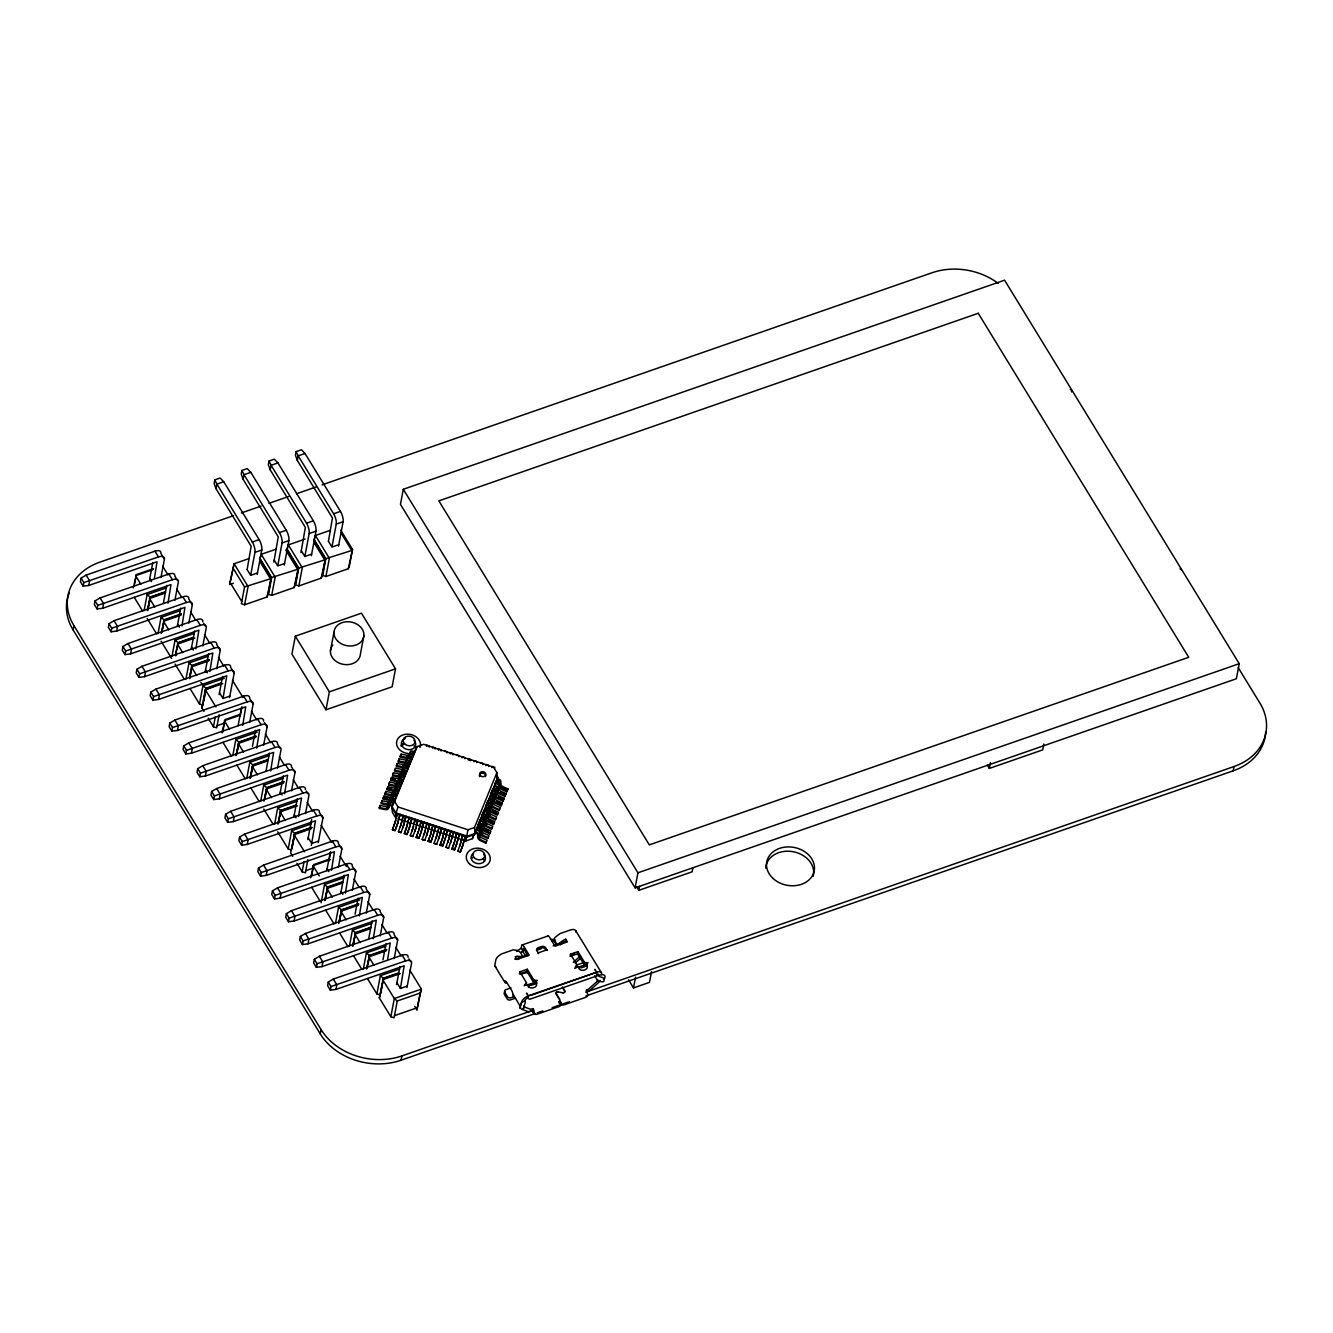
<?xml version="1.0" encoding="UTF-8"?>
<svg xmlns="http://www.w3.org/2000/svg" width="1333" height="1333" viewBox="0 0 1333 1333"><rect width="100%" height="100%" fill="white"/><g stroke="black" fill="none" stroke-linecap="round" stroke-linejoin="round"><path stroke-width="1.5" d="M397.617 823.811L395.085 830.659L392.469 829.809L394.735 823.277M395.085 830.659L397.167 824.66M398.417 831.742L401.033 832.592L398.417 831.742L400.317 826.26M409.248 827.993L406.965 834.525L404.366 833.675L406.348 827.943M406.965 834.525L409.064 828.543M410.297 835.608L412.913 836.474L410.297 835.608L412.197 830.126M421.378 831.559L418.862 838.407L416.246 837.557L418.229 831.809M418.862 838.407L420.945 832.409M422.178 839.49L424.794 840.34L422.178 839.49L424.094 834.008M433.008 835.741L430.742 842.273L428.126 841.423L430.126 835.691M430.742 842.273L432.825 836.274M434.075 843.356L436.691 844.206L434.075 843.356L435.974 837.874M444.889 839.623L442.623 846.155L440.007 845.305L442.006 839.557M442.623 846.155L444.705 840.157M445.955 847.238L448.571 848.088L445.955 847.238L447.855 841.74M456.786 843.489L454.52 850.021L451.904 849.171L453.886 843.439M454.52 850.021L456.602 844.022M457.836 851.104L460.452 851.954L457.836 851.104L459.735 845.622M417.062 746.597L394.668 801.483L398.034 806.982L395.718 813.83L395.934 818.179L392.552 812.68L391.685 807.231L417.062 746.597L423.611 744.314L493.527 767.108L496.892 772.607L474.498 827.493L467.95 829.776L465.85 840.973L397.867 818.812M160.96 577.489L164.426 559.144L160.91 553.395A7.731 3.782 -31.5 0 0 154.945 551.179L86.145 575.106L81.096 578.105L80.413 581.688L83.163 586.17L88.778 585.454L157.044 561.793L154.411 578.339M534.833 1013.697L401.066 1060.218A60.385 48.088 10.7 0 1 320.253 1033.891L73.098 629.909L73.915 625.61A60.385 48.088 10.7 0 1 99.792 562.176L233.558 515.654M83.163 586.17L83.846 582.588L81.096 578.105M88.778 585.454L89.644 580.855L86.145 575.106M177.489 580.505L174.856 576.206A7.731 3.782 -31.5 0 0 168.908 573.99L100.092 597.917L95.043 600.9L94.36 604.482L97.109 608.981L102.741 608.248L170.991 584.604L167.991 603.166M97.109 608.981L97.792 605.382L95.043 600.9M102.741 608.248L103.607 603.666L100.092 597.917M188.853 623.094L192.319 604.749L188.819 599A7.731 3.782 -31.5 0 0 182.854 596.784L114.038 620.711L108.989 623.711L108.323 627.293L111.056 631.775L116.687 631.059L184.954 607.398L181.938 625.96M111.056 631.775L111.739 628.193L108.989 623.711M116.687 631.059L117.554 626.46L114.038 620.711M133.3 587.853L136.366 574.606L153.478 568.641M134.633 583.754L136.366 574.606M202.766 621.811A7.731 3.782 -31.5 0 0 196.801 619.595L127.985 643.522L122.953 646.505L122.269 650.087L125.019 654.586L130.634 653.853L198.9 630.209L195.884 648.771M125.019 654.586L125.685 650.987L122.953 646.505M130.634 653.853L131.5 649.271L127.985 643.522M149.763 578.639L152.812 562.526M144.081 610.747L147.13 594.551L166.492 587.82M147.247 610.647L150.312 597.401L165.542 592.102M147.68 609.847L150.096 597.034L165.309 591.752M216.762 668.699L220.228 650.354L216.712 644.605A7.731 3.782 -31.5 0 0 210.747 642.389L141.948 666.317L136.899 669.299L136.216 672.898L138.965 677.381L144.581 676.664L212.847 653.003L209.848 671.565M147.896 610.214L150.312 597.401M138.965 677.381L139.648 673.798L136.899 669.299M144.581 676.664L145.464 672.065L141.948 666.317M163.326 603.449L166.758 585.337M158.027 633.558L161.076 617.362L180.438 610.631M161.21 633.458L164.259 620.195L181.388 614.246M161.626 632.642L164.042 619.845L181.171 613.896M162.543 629.343L164.259 620.195M229.559 697.609L234.175 673.148L230.659 667.416A7.731 3.782 -31.5 0 0 224.71 665.2L155.894 689.128L150.846 692.11L150.162 695.693L152.912 700.192L158.544 699.458L226.793 675.814L223.028 698.392M152.912 700.192L153.595 696.592L150.846 692.11M174.906 600.3L178.372 581.954A7.731 3.782 -31.5 0 0 172.407 579.722L168.908 573.99M158.544 699.458L159.41 694.876L155.894 689.128M177.289 626.26L180.705 608.131M171.974 656.353L175.04 640.157L194.385 633.425M175.539 654.236L178.222 643.006L193.435 637.707M175.573 655.453L177.989 642.639L193.218 637.357M175.789 655.803L176.489 652.154M177.172 648.488L178.222 643.006M257.186 574.456L261.801 549.996A7.731 2.733 70.8 0 0 259.152 539.648L223.727 481.746L220.145 478.03L214.813 479.88L214.13 483.462L216.029 488.728L251.171 546.263L247.138 569.491M249.671 697.809A7.731 3.782 -31.5 0 0 243.656 696.159L174.84 720.087L169.791 723.086L169.124 726.668L171.857 731.151L177.489 730.434L245.755 706.79L242.739 725.335M216.029 488.728L216.896 484.129L214.813 479.88M171.857 731.151L172.54 727.568L169.791 723.086M191.236 649.054L194.651 630.942M185.92 679.163L188.986 662.968L208.348 656.236M177.489 730.434L178.355 725.835L174.84 720.087M189.486 677.031L192.169 665.8L209.298 659.852M189.519 678.247L191.952 665.45L209.064 659.485M189.753 678.614L191.136 671.299M263.567 721.186A7.731 3.782 -31.5 0 0 257.602 718.97L188.786 742.898L183.754 745.88L183.071 749.463L185.82 753.961L191.435 753.228L259.702 729.584L256.686 748.146M202.816 645.888L206.282 627.543A7.731 3.782 -31.5 0 0 200.317 625.327L196.801 619.595M185.82 753.961L186.487 750.362L183.754 745.88M284.279 565.025L288.894 540.565A7.731 2.733 70.8 0 0 286.245 530.234L250.821 472.332L247.238 468.599L241.906 470.466L241.223 474.048L243.123 479.297L278.264 536.849L273.848 562.076M205.182 671.865L208.614 653.737M203.133 702.891L202.733 705.04L199.5 703.991L202.933 685.762L200.833 682.329M191.435 753.228L192.302 748.646L188.786 742.898M243.123 479.297L244.006 474.698L241.906 470.466M204.016 711.355L201.916 707.94L205.349 689.711L221.345 683.312M203.482 701.058L205.899 688.245L221.111 682.963M203.349 703.241L201.916 707.94M203.699 701.408L206.115 688.611M233.442 583.188L229.643 584.52L234.108 563.759L249.054 558.56M280.147 748.296L277.514 743.981A7.731 3.782 -31.5 0 0 271.549 741.765L202.749 765.692L197.701 768.691L197.017 772.274L199.767 776.756L205.399 776.039L273.648 752.379L270.649 770.941M199.767 776.756L200.45 773.173L197.701 768.691M219.129 694.66L222.561 676.547M219.162 714.705L216.679 727.835L213.447 726.785L215.363 716.654M205.399 776.039L206.265 771.44L202.749 765.692M232.808 567.725L244.556 586.937L241.39 603.732L244.622 604.782L267.033 596.984L268.066 594.451L271.232 577.672L259.485 558.46M311.372 555.611L316.004 531.151A7.731 2.733 70.8 0 0 313.355 520.803L277.93 462.901L274.331 459.185L268.999 461.035L268.316 464.617L270.232 469.866L305.357 527.418L300.958 552.662M244.622 604.782L248.071 586.553L234.108 563.759L229.643 584.52M270.232 469.866L271.099 465.284L268.999 461.035M250.737 574.79L254.97 552.362A7.731 2.733 70.8 0 0 252.32 542.031L216.896 484.129L223.727 481.746M222.011 732.833L225.06 719.587L240.29 714.288M291.51 790.886L294.976 772.523L291.46 766.792A7.731 3.782 -31.5 0 0 285.512 764.575L216.696 788.503L211.647 791.485L210.964 795.068L213.713 799.567L219.345 798.834L287.595 775.189L284.596 793.752M222.644 732.384L224.727 721.403M213.713 799.567L214.396 795.968L211.647 791.485M219.345 798.834L220.212 794.251L216.696 788.503M238.09 725.635L241.506 707.506M232.775 755.728L235.841 739.532L257.136 732.134M240.257 715.921L241.989 706.773M235.958 755.628L239.024 742.381L256.136 736.433M236.374 754.828L238.79 742.031L255.919 736.066M236.941 753.362L239.024 742.381M305.424 789.586A7.731 3.782 -31.5 0 0 299.458 787.37L230.642 811.297L225.594 814.296L224.927 817.879L227.676 822.361L233.292 821.645L301.558 797.984L298.542 816.546M267.033 596.984L271.232 577.672M276.148 549.146L261.218 554.328L259.902 558.31L271.665 577.522L268.483 594.301L271.715 595.351L294.126 587.57L295.16 585.037L298.325 568.241L286.578 549.029M338.482 546.18L343.098 521.72A7.731 2.733 70.8 0 0 340.448 511.389L305.024 453.487L301.441 449.754L296.093 451.604L295.426 455.203L297.326 460.452L332.467 518.004L328.435 541.215M227.676 822.361L228.343 818.779L225.594 814.296M271.715 595.351L275.165 577.139L261.218 554.328M297.326 460.452L298.192 455.853L296.093 451.604M277.831 565.359L282.079 542.948A7.731 2.733 70.8 0 0 279.43 532.6L244.006 474.698L250.821 472.332M249.654 722.469L253.12 704.124L249.621 698.375M233.292 821.645L234.158 817.046L230.642 811.297M252.42 746.43L255.453 730.317M246.722 778.539L249.788 762.343L269.149 755.611M249.904 778.439L252.97 765.192L268.183 759.893M250.337 777.639L252.753 764.825L267.966 759.527M250.554 777.989L252.62 767.008M318.254 842.589L322.886 818.129L319.37 812.397A7.731 3.782 -31.5 0 0 313.405 810.181L244.589 834.108L239.557 837.091L238.874 840.673L241.623 845.172L247.238 844.439L315.504 820.795L311.355 845.389M241.623 845.172L242.289 841.573L239.557 837.091M263.617 745.28L267.083 726.935L264.451 722.619M294.126 587.57L298.325 568.241M287.012 548.879L298.759 568.091L295.593 584.887L298.825 585.937L321.22 578.139L322.253 575.606L325.435 558.827L313.672 539.615M247.238 844.439L248.105 839.857L244.589 834.108M298.825 585.937L302.258 567.708L288.311 544.914L305.107 539.065M304.94 555.944L309.173 533.517A7.731 2.733 70.8 0 0 306.523 523.186L271.099 465.284L277.93 462.901M265.983 771.24L269.416 753.112M260.685 801.333L263.734 785.137L283.096 778.405M263.867 801.233L266.917 787.986L284.046 782.038M264.284 800.433L266.7 787.62L283.829 781.671M295.326 636.191L291.927 654.12L325.985 709.773L392.135 686.778L395.518 668.833L361.46 613.18L295.326 636.191L329.368 691.844L325.985 709.773M265.184 797.134L266.917 787.986M338.365 867.45L341.831 849.104L338.315 843.356A7.731 3.782 -31.5 0 0 332.35 841.14L263.551 865.084L258.502 868.066L257.819 871.649L260.568 876.131L266.2 875.414L334.45 851.77L331.45 870.316M277.564 768.075L281.03 749.729A7.731 3.782 -31.5 0 0 275.065 747.513L271.549 741.765M260.568 876.131L261.251 872.548L258.502 868.066M279.93 794.035L283.362 775.923M274.631 824.144L277.697 807.948L297.042 801.216M321.22 578.139L325.435 558.827M266.2 875.414L267.067 870.816L263.551 865.084M330.351 530.301L315.404 535.483L314.105 539.465L325.852 558.677L322.686 575.456L325.918 576.506L348.313 568.724L349.363 566.175L352.529 549.396L340.781 530.184M277.814 824.044L280.863 810.781L296.093 805.499M278.23 823.227L280.646 810.431L295.876 805.132M278.447 823.594L279.147 819.928M279.83 816.279L280.863 810.781M325.918 576.506L329.368 558.294L315.404 535.483M332.034 546.513L336.266 524.102A7.731 2.733 70.8 0 0 333.617 513.755L298.192 455.853L305.024 453.487M352.329 865.584A7.731 3.782 -31.5 0 0 346.313 863.951L277.497 887.878L272.449 890.861L271.765 894.443L274.515 898.942L280.147 898.209L348.396 874.565L345.397 893.127M274.515 898.942L275.198 895.359L272.449 890.861M293.893 816.846L297.309 798.717M311.722 827.276L294.61 833.225L291.427 850.021L288.195 848.971L291.644 830.742L310.989 824.011M280.147 898.209L281.013 893.627L277.497 887.878M292.06 848.221L294.826 833.592L311.939 827.643M330.434 650.921L333.966 632.259M348.313 568.724L352.529 549.396M366.275 913.055L369.741 894.71L366.225 888.961A7.731 3.782 -31.5 0 0 360.26 886.745L291.444 910.672L286.395 913.672L285.729 917.254L288.478 921.736L294.093 921.02L362.359 897.376L359.343 915.921M305.474 813.68L308.939 795.334A7.731 3.782 -31.5 0 0 302.974 793.118L299.458 787.37M288.478 921.736L289.144 918.154L286.395 913.672M307.84 839.64L311.639 819.512M307.856 859.685L305.374 872.815L302.141 871.765L304.057 861.651M294.093 921.02L294.96 916.421L291.444 910.672M310.706 877.814L313.772 864.567L328.984 859.268M311.689 875.531L313.772 864.567M380.222 935.866L383.687 917.521L380.172 911.772A7.731 3.782 -31.5 0 0 374.206 909.556L305.39 933.483L300.358 936.466L299.675 940.048L302.424 944.547L308.04 943.814L376.306 920.17L373.29 938.732M302.424 944.547L303.091 940.948L300.358 936.466M363.926 635.458L360.393 654.103A15.096 12.03 10.7 0 1 340.848 663.734A15.096 12.03 10.7 0 1 332.8 645.105M308.04 943.814L308.906 939.232L305.39 933.483M326.785 870.616L330.217 852.487M321.103 902.741L324.536 884.512L343.897 877.78M328.968 860.901L330.684 851.754M324.669 900.608L327.718 887.361L342.948 882.063M325.085 899.808L327.501 887.012L342.714 881.713M325.302 900.175L327.718 887.361M394.168 958.66L397.634 940.315L394.118 934.566A7.731 3.782 -31.5 0 0 388.153 932.35L319.353 956.278L314.305 959.277L313.622 962.859L316.371 967.341L322.003 966.625L390.252 942.964L387.636 959.51M403.299 489.294L400.45 504.357L635.091 887.861L1236.374 678.747L1239.223 663.684L1004.582 280.18L403.299 489.294L637.94 872.798L635.091 887.861M316.371 967.341L317.054 963.759L314.305 959.277M322.003 966.625L322.869 962.026L319.353 956.278M340.731 893.427L344.164 875.298M335.433 923.519L338.499 907.323L359.777 899.908M338.615 923.419L341.665 910.172L358.794 904.207M339.032 922.619L341.448 909.806L358.577 903.857M408.065 957.377A7.731 3.782 -31.5 0 0 402.116 955.161L333.3 979.089L328.251 982.071L327.585 985.654L330.317 990.152L335.949 989.419L404.199 965.775L400.433 988.353M339.598 921.136L341.665 910.172M320.253 1033.891L321.07 1029.576L73.915 625.61M330.317 990.152L331.001 986.553L328.251 982.071M352.312 890.261L355.778 871.915L352.262 866.167M335.949 989.419L336.816 984.837L333.3 979.089M355.078 914.205L358.11 898.092M349.379 946.313L352.445 930.117L371.79 923.386M352.562 946.213L355.628 932.967L370.841 927.668M352.978 945.414L355.411 932.617L370.624 927.318M353.212 945.78L353.895 942.114M354.578 938.449L355.278 934.8M394.668 801.483L391.685 807.231L395.718 813.83L467.033 837.074L474.881 834.341L477.181 828.676M368.641 939.032L372.057 920.903M363.326 969.124L366.392 952.928L385.754 946.197M366.508 969.024L369.574 955.778L386.703 949.812M366.942 968.225L369.358 955.411L386.47 949.463M367.841 964.909L369.574 955.778M414.513 751.245L414.696 750.346M403.332 816.313L403.499 815.413L400.666 825.727M405.948 817.162L406.115 816.263L403.549 825.244M382.971 959.81L386.02 943.697M398.534 972.923L383.304 978.205L380.138 995.001L376.906 993.951L380.338 975.723L399.7 968.991M409.864 970.257L421.395 989.103L420.095 993.068L397.251 1001.016L394.085 1017.795L390.852 1016.746L379.322 997.9L383.521 978.572L398.75 973.273M380.755 993.202L381.805 987.72M382.488 984.054L383.188 980.405M415.213 820.178L415.379 819.278L414.53 821.911L414.846 820.595M417.829 821.028L417.995 820.128L415.296 830.042M396.534 984.62L399.967 966.508M427.093 824.061L427.26 823.161L425.91 827.027M390.852 1016.746L394.301 998.534L382.754 979.672L400.183 973.623M406.965 987.57L411.58 963.109A7.731 3.782 -31.5 0 0 405.632 960.893L402.116 955.161M401.066 1060.218L401.883 1055.919L533.683 1010.081M447.538 830.709L447.705 829.826L446.788 832.192M414.796 1006.415L416.912 1009.864L420.095 993.068M456.802 833.742L456.986 832.842L455.619 836.707M459.418 834.591L459.585 833.692L457.119 842.423M476.248 830.976L476.414 830.092L478.08 830.626A2.083 1.233 22.2 0 1 479.83 832.292M480.047 821.645L480.213 820.761L481.896 821.295A2.083 1.233 22.2 0 1 483.629 822.961L483.862 826.493A2.849 1.7 22.2 0 0 485.729 828.576L490.911 830.976L489.628 833.808L484.062 831.225A4.349 2.599 22.2 0 1 481.63 828.526L481.596 828.26M483.862 812.314L484.029 811.43L485.695 811.964A2.083 1.233 22.2 0 1 487.445 813.63L487.678 817.162A2.849 1.7 22.2 0 0 489.544 819.245L494.71 821.645L493.427 824.477L487.861 821.894A4.349 2.599 22.2 0 1 485.429 819.195L485.129 815.246L483.029 814.38L483.196 813.48L484.862 814.013A2.083 1.233 22.2 0 1 486.595 815.679L486.828 819.212A2.849 1.7 22.2 0 0 488.694 821.295L493.876 823.694L493.427 824.477M495.276 784.321L495.443 783.437L497.109 783.971A2.083 1.233 22.2 0 1 498.859 785.637L499.092 789.169A2.849 1.7 22.2 0 0 500.958 791.252L506.14 793.652L504.857 796.484L499.275 793.901A4.349 2.599 22.2 0 1 496.859 791.202L496.559 787.286L494.443 786.387L494.61 785.487L496.276 786.037A2.083 1.233 22.2 0 1 498.025 787.703L498.259 791.235A2.849 1.7 22.2 0 0 500.125 793.302L505.29 795.701L504.857 796.484M478.714 824.91L497.709 778.355L496.892 772.607M527.901 955.828L523.336 948.346L522.753 951.395L521.37 951.879L522.853 950.862L521.203 948.18L521.686 945.664A3.649 1.3 70.8 0 1 523.736 946.197L529.234 955.178L516.854 959.477L515.204 956.794L516.421 956.378A2.416 1.183 -31.5 0 1 517.587 956.211L522.719 956.794L521.003 953.378A3.816 1.716 42.1 0 0 516.954 950.362L513.738 949.912A2.416 1.183 -31.5 0 0 512.572 950.079L502.508 953.578A7.265 3.566 -31.5 0 0 495.826 959.927L494.876 964.925A6.648 3.249 -31.5 0 0 496.076 967.125M519.82 971.84L519.42 973.99L526.885 971.39L527.285 969.241L519.82 971.84L526.518 982.788L526.118 984.954L524.202 985.787M521.103 1004.999L521.636 1002.116A7.265 3.566 -31.5 0 1 528.318 995.784L597.267 972.057L531.284 995.218L528.318 995.784L526.668 993.085A3.616 1.283 70.8 0 0 526.618 993.735M528.318 995.784L527.918 997.934A3.066 1.5 -31.5 0 0 524.835 1001.016L521.636 1002.116L519.62 1008.165L520.303 1007.381M537.099 983.171L536.066 981.888L533.583 982.354L534 980.205L527.285 969.241M523.902 1005.998A3.016 1.483 -31.5 0 0 524.336 1006.965L530.067 1009.098A3.016 1.483 -31.5 0 0 531.85 1008.964L532.883 1008.598L532.733 1012.03A2.416 2.133 -63.7 0 0 535.349 1013.53M575.839 932.1A7.265 3.566 -31.5 0 0 570.791 929.834L560.726 933.333A2.416 1.183 -31.5 0 0 559.46 934.016L555.611 936.916A3.816 3.266 -53.2 0 0 554.345 941.648L556.994 944.864L563.292 940.315A2.416 1.183 -31.5 0 1 564.575 939.615L565.775 939.198L565.375 941.348L560.343 944.78M570.507 954.211L570.091 956.378L577.556 953.778L577.972 951.629L570.507 954.211L577.206 965.175L576.789 967.325L574.723 968.441M587.087 964.425L584.254 964.725L584.67 962.576L577.972 951.629M596.617 981.838L589.236 988.519A3.016 1.483 -31.5 0 1 587.253 989.703L585.82 992.202L1234.025 766.525A60.385 48.088 10.7 0 0 1259.902 703.091L1238.224 667.65M596.634 981.821A3.016 1.483 -31.5 0 0 597.517 980.405L597.634 979.722A3.083 2.449 10.7 0 0 600.017 981.371L601.383 981.705A2.416 1.45 15.6 0 0 603.999 980.838L604.266 979.405A2.416 1.45 15.6 0 0 602.183 977.406L600.833 977.072A3.083 2.449 10.7 0 1 598.45 975.406A3.066 1.5 -31.5 0 0 596.584 974.073M692.877 867.883L692.127 871.799L638.79 890.344L639.523 886.428M651.537 971.59L649.504 982.354L633.508 987.92L635.541 977.156M1043.806 744.014L1042.706 749.879L989.353 768.425L990.469 762.559M585.987 995.918L1233.208 770.824L1234.025 766.525M426.56 746.28L426.81 745.18L429.426 746.03L429.159 747.13M432.492 748.213L432.742 747.113L435.358 747.963L435.108 749.063M438.44 750.146L438.69 749.046L441.306 749.896L441.056 750.996M446.988 752.928L447.255 751.829L444.639 750.979M450.321 754.011L450.571 752.928L453.187 753.778L452.937 754.878M458.885 756.811L459.135 755.711L456.519 754.861M462.201 757.894L462.468 756.794L465.084 757.644L464.817 758.744M474.098 761.76L474.348 760.66L476.964 761.526L476.697 762.609M482.646 764.559L482.896 763.459L480.297 762.609M485.978 765.642L486.228 764.542L488.844 765.392L488.594 766.492M491.91 767.575L492.177 766.475L494.793 767.325L494.526 768.425M395.734 820.328L395.368 821.728M413.563 826.143L412.264 830.409M416.179 826.993L414.88 831.259M419.428 828.376L421.328 821.228L420.595 823.477M425.444 830.009L424.577 833.058M445.889 836.674L445.072 839.074M455.153 839.69L454.003 843.572M396.201 817.346L396.634 815.846M399.3 817.012L397.534 823.577M414.03 823.144L414.546 821.844L412.563 829.076M416.646 824.011L417.179 822.628M446.355 833.692L446.855 832.442L444.989 839.34M458.719 836.374L456.952 842.939M402.649 818.029L400.8 825.31M405.265 818.879L402.999 827.376M423.011 824.444L421.295 831.325M462.068 837.407L460.735 843.039M464.684 838.257L462.568 846.355M428.876 826.61L429.876 824.011L426.76 835.125M397.684 823.044L400.167 814.33L399.4 816.696M406.965 826.077L408.365 820.178L406.798 826.593M409.581 826.927L412.047 818.195L411.28 820.578M418.845 829.942L420.395 823.594M419.245 829.093L418.595 830.742M430.726 833.825L432.292 827.46M442.606 837.691L445.089 828.959L442.456 838.224M454.503 841.556L456.136 834.991M432.375 827.66L430.242 835.824M452.653 834.358L453.653 831.759L450.404 843.222M427.326 832.992L429.043 826.577M462.984 844.622L465.534 835.624L464.534 838.24M423.094 824.694L421.211 831.592M440.773 830.492L441.773 827.876L438.524 839.357M394.918 822.728L397.551 813.48L396.867 815.646M395.251 822.128L394.718 823.794M397.867 822.978L397.451 823.844M407.132 826.01L406.715 826.877M409.414 827.46L410.981 821.028M409.748 826.86L409.331 827.726M433.192 835.208L434.908 828.31M442.789 837.624L442.123 839.69M457.286 842.356L456.752 844.006M403.682 825.327L403.416 826.16M427.46 833.075L427.193 833.908M434.758 828.776L433.092 835.474M440.94 830.442L439.074 837.791M452.82 834.308L450.954 841.656M460.202 844.306L462.918 834.775L461.918 837.374M460.502 843.839L460.235 844.689M463.101 844.705L462.834 845.539M430.659 834.575L428.126 841.423M436.458 836.941L439.157 827.027L436.041 838.157M442.539 838.457L440.007 845.305M448.338 840.806L451.037 830.909L447.921 842.023M454.42 842.323L451.904 849.171M402.499 818.012L402.966 816.729M405.115 818.862L405.582 817.579M416.996 822.744L417.462 821.445M287.445 547.563L288.311 544.914M406.632 827.143L406.465 828.076M418.512 831.026L418.345 831.942M460.102 844.572L459.802 845.905M408.631 819.845L409.448 817.346L408.748 819.528M432.459 827.41L433.208 825.094L432.492 827.36M435.008 828.443L435.824 825.943L435.075 828.26M446.938 832.192L447.172 831.125M400.6 825.477L400.25 826.877M403.216 826.327L402.866 827.726M412.48 829.359L412.13 830.759M415.096 830.209L414.746 831.609M424.361 833.225L424.027 834.625M426.977 834.075L426.643 835.474M436.241 837.107L435.908 838.507M438.857 837.957L436.691 844.206M448.138 840.973L447.788 842.373M450.754 841.823L448.571 848.088M460.018 844.839L459.668 846.238M462.634 845.705L460.452 851.954M456.236 835.158L456.436 834.158M458.802 836.124L459.052 835.008M394.551 823.811L392.469 829.809M406.448 827.676L404.366 833.675M418.329 831.559L416.246 837.557M424.144 834.275L426.727 824.461M462.451 846.222L460.535 851.304M401.033 832.592L402.933 827.11M412.913 836.474L414.813 830.976M424.794 840.34L426.693 834.858M379.305 807.498L384.737 808.548A2.849 1.7 22.2 0 0 387.12 807.865L388.586 804.882A2.083 1.233 22.2 0 1 390.719 804.482L392.219 805.915L390.052 805.399L388.37 808.698A4.349 2.599 22.2 0 1 385.254 809.598L379.422 808.464L379.305 807.498L380.138 805.432L385.57 806.498A2.849 1.7 22.2 0 0 387.953 805.815L390.486 800.217A2.083 1.233 22.2 0 1 392.618 799.817L394.118 801.25L391.919 800.75L390.386 803.816M389.886 804.416A4.349 2.599 22.2 0 1 387.17 804.932L381.321 803.799L381.205 802.833L382.038 800.766L387.47 801.833A2.849 1.7 22.2 0 0 389.853 801.15L391.319 798.167A2.083 1.233 22.2 0 1 393.452 797.767L394.951 799.2L392.685 798.784M391.252 800.05A4.349 2.599 22.2 0 1 389.069 800.267L383.221 799.134L383.104 798.167L383.954 796.118L389.369 797.167A2.849 1.7 22.2 0 0 391.769 796.484M393.901 794.901A4.349 2.599 22.2 0 1 390.969 795.601L385.12 794.468L385.004 793.502L385.854 791.452L391.285 792.502A2.849 1.7 22.2 0 0 393.668 791.819M395.351 790.586A4.349 2.599 22.2 0 1 392.868 790.936L387.037 789.803L386.92 788.836L387.753 786.787L393.185 787.836A2.849 1.7 22.2 0 0 395.568 787.153L398.1 781.555A2.083 1.233 22.2 0 1 400.233 781.155L401.733 782.588L399.567 782.071L398 785.154M397.884 785.37A4.349 2.599 22.2 0 1 394.768 786.27L388.936 785.137L388.819 784.171L389.653 782.121L395.085 783.171A2.849 1.7 22.2 0 0 397.467 782.488L398.934 779.505A2.083 1.233 22.2 0 1 401.066 779.105L402.566 780.538L400.3 780.138M399.15 781.255A4.349 2.599 22.2 0 1 396.684 781.605L390.836 780.471L390.719 779.505L391.552 777.456L396.984 778.505A2.849 1.7 22.2 0 0 399.383 777.822M401.816 775.839L401.683 776.039A4.349 2.599 22.2 0 1 398.584 776.939L392.735 775.806L392.618 774.84L393.468 772.79L398.884 773.84A2.849 1.7 22.2 0 0 401.283 773.157M403.199 771.757A4.349 2.599 22.2 0 1 400.483 772.274L394.635 771.14L394.535 770.174L395.368 768.125L400.8 769.174A2.849 1.7 22.2 0 0 403.183 768.491L405.715 762.893A2.083 1.233 22.2 0 1 407.848 762.493L409.348 763.926L407.215 763.392L405.615 766.508M405.115 767.092A4.349 2.599 22.2 0 1 402.383 767.608L396.551 766.475L396.434 765.509L397.267 763.459L402.699 764.509A2.849 1.7 22.2 0 0 405.082 763.826L406.548 760.843A2.083 1.233 22.2 0 1 408.681 760.443L410.347 760.993L410.181 761.876L408.548 761.343M407.232 762.243A4.349 2.599 22.2 0 1 404.299 762.943L398.45 761.809L398.334 760.843L399.167 758.794L404.599 759.843A2.849 1.7 22.2 0 0 406.982 759.16M408.914 757.777A4.349 2.599 22.2 0 1 406.198 758.277L400.35 757.144L400.233 756.178L401.066 754.128L406.498 755.194A2.849 1.7 22.2 0 0 408.898 754.495M379.422 808.464L380.138 805.432M383.221 799.134L383.954 796.118M385.12 794.468L385.854 791.452M388.936 785.137L389.653 782.121M390.836 780.471L391.552 777.456M392.735 775.806L393.468 772.79M396.551 766.475L397.267 763.459M398.45 761.809L399.167 758.794M400.35 757.144L401.066 754.128M379.322 997.9L380.355 995.351M465.85 840.973L472.382 838.69L474.698 833.008M477.797 825.444L480.113 819.762M481.646 815.979L483.962 810.297M485.512 806.515L487.828 800.833M490.927 793.268L492.46 789.486M416.912 1009.864L421.395 989.103L394.301 998.534L397.251 1001.016M485.812 843.139L486.262 842.356L481.08 839.957A2.849 1.7 22.2 0 1 479.214 837.874L478.997 834.341A2.083 1.233 22.2 0 0 477.247 832.675L475.581 832.142L475.414 833.025L477.514 833.908L477.831 837.84A4.349 2.599 22.2 0 0 480.247 840.556L485.812 843.139L487.095 840.307L481.929 837.907A2.849 1.7 22.2 0 1 480.063 835.824L479.447 829.326L477.314 828.36L477.481 827.476L479.147 828.01A2.083 1.233 22.2 0 1 480.896 829.676L481.13 833.208A2.849 1.7 22.2 0 0 482.996 835.291L488.161 837.691L487.728 838.474L482.146 835.891A4.349 2.599 22.2 0 1 479.73 833.192L479.697 832.925M487.728 838.474L489.011 835.641L483.829 833.242A2.849 1.7 22.2 0 1 481.963 831.159L481.346 824.61L479.214 823.694L479.38 822.811L481.046 823.344A2.083 1.233 22.2 0 1 482.796 825.01L483.029 828.543A2.849 1.7 22.2 0 0 484.895 830.626L490.077 833.025L489.628 833.808M491.527 829.143L491.977 828.36L486.795 825.96A2.849 1.7 22.2 0 1 484.929 823.877L484.695 820.345A2.083 1.233 22.2 0 0 482.963 818.679L481.28 818.145L481.113 819.045L483.229 819.912L483.529 823.861A4.349 2.599 22.2 0 0 485.962 826.56L491.527 829.143L492.81 826.31L487.628 823.911A2.849 1.7 22.2 0 1 485.762 821.828L485.545 818.295A2.083 1.233 22.2 0 0 483.796 816.629L482.129 816.096L481.963 816.979L484.029 817.812M495.326 819.812L495.776 819.029L490.611 816.629A2.849 1.7 22.2 0 1 488.744 814.546L488.511 811.014A2.083 1.233 22.2 0 0 486.762 809.348L485.095 808.814L484.929 809.714L487.028 810.581L487.345 814.53A4.349 2.599 22.2 0 0 489.761 817.229L495.326 819.812L496.609 816.979L491.444 814.58A2.849 1.7 22.2 0 1 489.578 812.497L489.344 808.964A2.083 1.233 22.2 0 0 487.595 807.298L485.928 806.765L485.762 807.648L487.845 808.481M497.676 814.363L492.51 811.964A2.849 1.7 22.2 0 1 490.644 809.897L490.411 806.365A2.083 1.233 22.2 0 0 488.661 804.699L486.995 804.149L486.828 805.049L488.944 805.948L489.244 809.864A4.349 2.599 22.2 0 0 491.66 812.563L497.242 815.146L498.525 812.314L493.343 809.914A2.849 1.7 22.2 0 1 491.477 807.831L491.244 804.299A2.083 1.233 22.2 0 0 489.511 802.633L487.828 802.099L489.294 803.516M491.227 805.482A4.349 2.599 22.2 0 0 493.577 807.898L499.142 810.481L500.425 807.648L495.243 805.249A2.849 1.7 22.2 0 1 493.377 803.166L493.143 799.633A2.083 1.233 22.2 0 0 491.41 797.967L489.744 797.434L489.561 798.317L491.644 799.15M501.041 805.815L501.491 805.032L496.309 802.633A2.849 1.7 22.2 0 1 494.443 800.566L494.21 797.034A2.083 1.233 22.2 0 0 492.477 795.368L490.811 794.818L490.627 795.718L492.743 796.584L493.043 800.533A4.349 2.599 22.2 0 0 495.476 803.232L501.041 805.815L502.324 802.983L497.142 800.583A2.849 1.7 22.2 0 1 495.276 798.5L495.06 794.968A2.083 1.233 22.2 0 0 493.31 793.302L491.644 792.768L493.093 794.185M502.941 801.15L503.391 800.367L498.209 797.967A2.849 1.7 22.2 0 1 496.343 795.901L496.126 792.369A2.083 1.233 22.2 0 0 494.376 790.702L492.71 790.152L492.544 791.052L494.643 791.919L494.96 795.868A4.349 2.599 22.2 0 0 497.376 798.567L502.941 801.15L504.224 798.317L499.059 795.918A2.849 1.7 22.2 0 1 497.192 793.835L496.959 790.302A2.083 1.233 22.2 0 0 495.209 788.636L493.543 788.103L493.377 788.986L495.443 789.819M506.757 791.819L507.206 791.036L502.024 788.636A2.849 1.7 22.2 0 1 500.158 786.57L499.925 783.038A2.083 1.233 22.2 0 0 498.175 781.371L496.509 780.821L496.343 781.721L498.475 782.621L498.759 786.537A4.349 2.599 22.2 0 0 501.191 789.236L506.757 791.819L508.04 788.986L502.858 786.587A2.849 1.7 22.2 0 1 500.991 784.504L500.758 780.971A2.083 1.233 22.2 0 0 499.025 779.305L497.342 778.772L497.176 779.672L499.258 780.488M409.431 757.177L410.981 754.078L413.147 754.611L411.647 753.162A2.083 1.233 22.2 0 0 409.514 753.562M399.917 780.505L401.466 777.406L403.632 777.922L402.133 776.489A2.083 1.233 22.2 0 0 400 776.889M396.101 789.819L397.667 786.737L399.833 787.253L398.334 785.82A2.083 1.233 22.2 0 0 396.201 786.22L394.735 789.203A2.849 1.7 22.2 0 1 392.352 789.902L386.92 788.836M394.201 794.485L395.751 791.402L397.917 791.919L396.418 790.486A2.083 1.233 22.2 0 0 394.285 790.886M392.302 799.15L393.852 796.068L396.018 796.584L394.518 795.151A2.083 1.233 22.2 0 0 392.385 795.551M494.776 783.804L496.742 780.172M508.04 788.986L507.59 789.769L502.374 787.353M506.14 793.652L505.69 794.435L500.475 792.019M504.224 798.317L503.791 799.1L498.575 796.684M502.324 802.983L501.875 803.766L496.676 801.35M499.142 810.481L499.592 809.698L494.41 807.298A2.849 1.7 22.2 0 1 492.544 805.232L492.31 801.7A2.083 1.233 22.2 0 0 490.577 800.033L488.894 799.483L488.728 800.383L490.827 801.25L491.111 804.932M472.382 838.69L497.876 777.456L496.742 775.589M406.448 764.442L406.332 764.659A4.349 2.599 22.2 0 1 405.948 765.042M404.549 769.108L404.432 769.324A4.349 2.599 22.2 0 1 403.799 769.874M402.649 773.773L402.533 773.99A4.349 2.599 22.2 0 1 401.883 774.54M398.85 783.104L398.717 783.321A4.349 2.599 22.2 0 1 395.618 784.221L395.234 784.154M396.934 787.77L396.817 787.986A4.349 2.599 22.2 0 1 396.184 788.536M395.035 792.435L394.918 792.652A4.349 2.599 22.2 0 1 391.802 793.552L391.435 793.485M393.135 797.101L393.018 797.317A4.349 2.599 22.2 0 1 392.369 797.867M389.336 806.432L389.203 806.648A4.349 2.599 22.2 0 1 387.286 807.565M408.981 758.86L411.247 759.26L409.748 757.827A2.083 1.233 22.2 0 0 407.615 758.227M405.182 768.191L407.448 768.591L405.948 767.158A2.083 1.233 22.2 0 0 403.799 767.558L402.349 770.541A2.849 1.7 22.2 0 1 399.95 771.24L394.535 770.174M396.501 789.469L398.767 789.869L397.267 788.436A2.083 1.233 22.2 0 0 395.135 788.836L392.835 793.868A2.849 1.7 22.2 0 1 390.436 794.568L385.004 793.502M294.826 833.592L290.611 852.92L292.71 856.336M571.44 955.761L574.323 953.145M573.257 962.393L580.505 955.828M575.223 963.126L581.038 957.877M516.454 951.429L521.203 948.18M241.44 512.922L261.101 506.073M268.983 503.341L288.644 496.493M296.509 493.76L316.188 486.912M322.086 484.862L931.934 272.782A60.385 48.088 10.7 0 1 998.167 283.346M164.426 559.144A7.731 3.782 -31.5 0 0 158.46 556.927L83.846 582.588M153.012 569.641L135.599 575.706L140.848 584.271M252.32 542.031L259.152 539.648M279.43 532.6L286.245 530.234M306.523 523.186L313.355 520.803M333.617 513.755L340.448 511.389M172.407 579.722L97.792 605.382M254.97 552.362L261.801 549.996M282.079 542.948L288.894 540.565M309.173 533.517L316.004 531.151M336.266 524.102L343.098 521.72M165.042 593.118L149.546 598.5L154.795 607.065M257.469 572.957L250.637 575.323L247.122 569.574M284.562 563.526L277.731 565.908L274.215 560.16M311.655 554.095L304.84 556.478L301.325 550.729M338.765 544.68L331.934 547.047L328.418 541.315M192.319 604.749A7.731 3.782 -31.5 0 0 186.37 602.533L111.739 628.193M180.921 615.246L163.509 621.311L168.741 629.876M200.317 625.327L125.685 650.987M194.868 638.057L177.456 644.106L182.688 652.67M220.228 650.354A7.731 3.782 -31.5 0 0 214.263 648.138L139.648 673.798M208.831 660.851L191.402 666.917L196.651 675.481M234.175 673.148A7.731 3.782 -31.5 0 0 228.226 670.932L153.595 696.592M224.227 678.364L202.933 685.762L205.899 688.245M222.778 683.646L205.349 689.711L215.846 706.857M229.843 696.109L223.011 698.492L219.495 692.743M253.12 704.124A7.731 3.782 -31.5 0 0 247.172 701.908L172.54 727.568M239.79 715.304L224.311 720.686L229.543 729.251M217.079 725.685L224.694 723.036M329.368 691.844L395.518 668.833M267.083 726.935A7.731 3.782 -31.5 0 0 261.118 724.719L186.487 750.362M255.669 737.432L238.257 743.481L243.489 752.062M275.065 747.513L200.45 773.173M267.683 760.91L252.204 766.292L257.452 774.856M294.976 772.523A7.731 3.782 -31.5 0 0 289.028 770.307L214.396 795.968M283.579 783.038L266.15 789.086L271.399 797.651M302.974 793.118L228.343 818.779M297.526 805.832L280.113 811.897L285.345 820.462M322.886 818.129A7.731 3.782 -31.5 0 0 316.921 815.913L242.289 841.573M311.472 828.643L294.06 834.691L304.541 851.837M318.537 841.09L311.722 843.472L308.206 837.724M341.831 849.104A7.731 3.782 -31.5 0 0 335.866 846.888L261.251 872.548M330.434 859.602L313.005 865.667L319.303 875.948M305.79 870.666L313.405 868.016M355.778 871.915A7.731 3.782 -31.5 0 0 349.829 869.699L275.198 895.359M342.448 883.079L326.952 888.461L332.2 897.042M369.741 894.71A7.731 3.782 -31.5 0 0 363.776 892.493L289.144 918.154M358.327 905.207L340.915 911.272L346.147 919.837M383.687 917.521A7.731 3.782 -31.5 0 0 377.722 915.304L303.091 940.948M370.341 928.684L354.861 934.066L360.11 942.648M397.634 940.315A7.731 3.782 -31.5 0 0 391.669 938.099L317.054 963.759M386.237 950.812L368.808 956.877L374.056 965.442M637.94 872.798L1239.223 663.684M405.632 960.893L331.001 986.553M522.119 944.964L547.93 935.983M407.248 986.07L400.417 988.453L396.901 982.704M551.795 941.298L555.461 940.032M537.816 949.879L541.248 948.663M514.905 959.16L527.285 954.861M553.095 945.88L565.475 941.565M538.965 952.595L545.963 950.146A2.416 0.85 70.8 0 1 547.33 950.512L545.697 947.83A3.016 2.399 10.7 0 0 541.648 946.497L538.232 947.696A3.016 2.399 10.7 0 0 536.949 950.862L538.582 953.562A2.416 0.85 70.8 0 0 537.732 952.712M394.485 1015.646L417.329 1007.715M527.635 972.54L520.903 974.006M511.022 987.903L505.824 989.703A2.416 1.916 10.7 0 0 504.79 992.235L507.54 996.734A2.416 1.916 10.7 0 0 510.772 997.784L514.221 996.584M576.056 965.275L584.704 962.276M526.518 982.788L524.552 984.837L527.901 985.037C528.851 990.702 540.282 987.186 535.366 982.438L537.349 980.388L534 980.205M577.206 965.175L575.223 967.225L578.572 967.408C579.522 973.09 590.969 969.558 586.037 964.825L588.02 962.776L584.67 962.576M528.068 984.554L536.066 982.371A2.416 1.066 -8.4 0 1 535.033 983.954L531.834 985.07A2.416 1.066 -8.4 0 1 528.601 984.97L528.485 987.403M578.739 966.925L586.753 964.759A2.416 1.066 -8.4 0 1 585.704 966.325L582.504 967.441A2.416 1.066 -8.4 0 1 579.288 967.341L586.353 965.325L586.203 964.326M515.554 998.134L510.356 999.933A2.416 1.916 10.7 0 1 507.123 998.884L504.391 994.401A2.416 1.916 10.7 0 1 505.424 991.852M598.45 975.406L602.966 974.623A2.416 1.45 15.6 0 1 605.032 976.622L604.765 978.055A2.416 1.45 15.6 0 1 603.366 979.022M537.216 1012.88L542.814 1010.931M552.145 1007.681L569.491 1001.65M515.338 958.76L518.787 959.06M325.852 558.677L351.762 550.496L341.031 532.95M298.759 568.091L324.669 559.927L313.938 542.381M271.665 577.522L297.576 569.341L285.762 550.046M244.556 586.937L270.466 578.772L259.735 561.226M550.446 939.348L553.878 939.498L555.528 942.181M406.648 756.161L407.032 756.228A4.349 2.599 22.2 0 0 408.581 756.194M402.849 765.492L403.233 765.559A4.349 2.599 22.2 0 0 404.416 765.575M399.034 774.823L399.417 774.89A4.349 2.599 22.2 0 0 400.6 774.906M387.62 802.816L388.003 802.883A4.349 2.599 22.2 0 0 389.886 802.766M400.233 756.178L405.665 757.244A2.849 1.7 22.2 0 0 408.048 756.544L410.347 751.512A2.083 1.233 22.2 0 1 412.48 751.112L414.163 751.662L413.996 752.545L412.364 752.012M398.334 760.843L403.766 761.909A2.849 1.7 22.2 0 0 406.148 761.21L408.448 756.178A2.083 1.233 22.2 0 1 410.581 755.778L412.247 756.328L412.08 757.211L410.464 756.677M396.434 765.509L401.866 766.575A2.849 1.7 22.2 0 0 404.249 765.875M392.618 774.84L398.05 775.906A2.849 1.7 22.2 0 0 400.45 775.206L402.733 770.174A2.083 1.233 22.2 0 1 404.882 769.774L406.382 771.207L404.582 770.641M391.669 778.422L395.318 779.139M390.719 779.505L396.151 780.571A2.849 1.7 22.2 0 0 398.534 779.872L400.833 774.84A2.083 1.233 22.2 0 1 402.966 774.44L404.649 774.973L404.466 775.873L402.849 775.339M388.819 784.171L394.251 785.237A2.849 1.7 22.2 0 0 396.634 784.537M391.502 788.47L387.87 787.753L387.753 786.787M384.054 797.084L387.703 797.784M383.104 798.167L388.536 799.217A2.849 1.7 22.2 0 0 390.919 798.534L393.218 793.502A2.083 1.233 22.2 0 1 395.351 793.102L397.034 793.635L396.867 794.535L395.234 794.001M381.205 802.833L386.637 803.882A2.849 1.7 22.2 0 0 389.019 803.199M468.4 758.727L471.016 759.577L470.766 760.676L468.15 759.827M406.648 766.008L408.281 766.542L408.448 765.659L406.782 765.109A2.083 1.233 22.2 0 0 404.649 765.509M399.034 784.67L400.666 785.204L400.833 784.304L399.167 783.771A2.083 1.233 22.2 0 0 397.034 784.171M393.218 802.966L391.552 802.433A2.083 1.233 22.2 0 0 389.419 802.833M398.034 806.982L467.95 829.776M392.552 829.143L395.168 829.992M404.432 833.025L407.048 833.875M416.313 836.891L418.929 837.741M428.21 840.773L430.826 841.623M440.09 844.639L442.706 845.489M451.97 848.504L454.586 849.371M496.343 812.297L492.51 810.514M492.527 821.628L488.694 819.845M488.728 830.959L484.895 829.159M147.13 594.551L150.096 597.034M161.076 617.362L164.042 619.845M175.04 640.157L177.989 642.639M188.986 662.968L191.952 665.45M235.841 739.532L238.79 742.031M249.788 762.343L252.753 764.825M263.734 785.137L266.7 787.62M277.697 807.948L280.646 810.431M291.644 830.742L294.61 833.225M324.536 884.512L327.501 887.012M338.499 907.323L341.448 909.806M352.445 930.117L355.411 932.617M366.392 952.928L369.358 955.411M380.338 975.723L383.304 978.205M480.23 827.143L478.147 826.31L478.314 825.427L479.98 825.96A2.083 1.233 22.2 0 1 481.73 827.626M987.236 764.975L989.353 768.425M636.674 886.895L638.79 890.344M628.51 979.755L633.508 987.92M496.576 776.489L497.709 778.355M575.706 930.684L601.516 972.873M594.651 975.723L597.517 980.405M577.556 953.778L584.254 964.725M565.775 939.198L567.425 941.898L555.045 946.197L549.563 937.216A3.649 1.3 70.8 0 0 547.563 936.433M545.963 950.146L545.414 949.263A3.016 2.399 10.7 0 0 541.381 947.946L537.965 949.129A3.016 2.399 10.7 0 0 536.483 950.446M562.626 987.236L564.759 990.719A1.933 1.533 10.7 0 1 562.809 992.818L558.077 991.819A1.933 1.533 10.7 0 0 556.111 993.935L559.443 999.367A3.499 1.233 70.8 0 1 560.56 1002.233L560.91 1004.732A2.416 2.133 -63.7 0 1 559.293 1006.498L536.882 1014.296A2.416 2.133 -63.7 0 1 534.283 1012.797L534 1011.464A3.499 1.233 70.8 0 0 532.883 1008.598M562.409 987.303L564.542 990.786A1.683 1.35 10.7 0 1 562.843 992.635M559.66 999.3L556.328 993.868A1.683 1.35 10.7 0 1 558.044 992.019M522.753 951.395L525.719 956.244M526.885 971.39L533.583 982.354M505.907 983.187A6.648 3.249 -31.5 0 1 504.69 981.721L504.99 981.021A3.616 1.283 70.8 0 1 506.623 982.271L511.689 990.536A3.616 1.283 70.8 0 1 512.905 993.951L520.703 1007.115M495.043 966.275L504.874 982.354M391.852 806.332L395.884 812.93L467.2 836.174L475.048 833.442L474.498 827.493M230.042 582.371L241.79 601.583M203.649 623.244L205.399 626.11M306.29 791.019L308.056 793.901M408.948 958.81L410.714 961.676M154.945 551.179L158.46 556.927M182.854 596.784L186.37 602.533M210.747 642.389L214.263 648.138M224.71 665.2L228.226 670.932M243.656 696.159L247.172 701.908M257.602 718.97L261.118 724.719M285.512 764.575L289.028 770.307M313.405 810.181L316.921 815.913M332.35 841.14L335.866 846.888M346.313 863.951L349.829 869.699M360.26 886.745L363.776 892.493M374.206 909.556L377.722 915.304M388.153 932.35L391.669 938.099M162.693 566.275L167.941 574.84M176.656 589.086L181.888 597.651M190.602 611.88L195.834 620.445M204.549 634.691L209.798 643.256M218.495 657.486L223.744 666.05M232.459 680.28L242.939 697.426M251.404 711.255L256.636 719.82M265.35 734.066L270.599 742.631M279.297 756.861L284.546 765.425M293.26 779.672L298.492 788.236M307.207 802.466L312.455 811.031M321.153 825.277L331.634 842.406M340.098 856.236L346.397 866.517M354.061 879.047L359.293 887.611M368.008 901.841L373.257 910.406M381.954 924.652L387.203 933.217M395.901 947.446L401.15 956.011M149.746 578.722L151.495 581.605M177.639 624.327L179.405 627.21M191.602 647.138L193.352 650.004M205.549 669.932L207.298 672.815M280.297 792.119L282.063 794.985M294.243 814.913L296.009 817.796M327.152 868.699L328.901 871.565M341.098 891.494L342.864 894.36M134.25 597.351L142.648 611.064M147.163 618.445L156.594 633.858M161.11 641.24L171.59 658.385M175.056 664.051L184.487 679.463M190.052 688.561L199.5 703.991M208.198 718.22L213.447 726.785M222.961 742.331L231.342 756.044M236.907 765.142L245.289 778.839M250.854 787.936L259.252 801.65M263.767 809.031L273.198 824.444M277.714 831.825L288.195 848.971M296.909 863.201L302.141 871.765M311.655 887.311L320.053 901.025M325.619 910.122L334 923.819M339.565 932.917L347.946 946.63M353.512 955.728L361.909 969.424M367.458 978.522L376.906 993.951M555.911 942.881L555.844 942.764A3.816 3.266 -53.2 0 1 555.528 941.581M560.776 1002.149L561.476 1004.532A2.416 2.133 -63.7 0 0 563.559 1005.015L585.97 997.217A2.416 2.133 -63.7 0 0 587.62 994.235L587.336 992.918A3.499 1.233 70.8 0 0 586.22 990.052M559.243 1001.45L559.66 1003.382M559.027 1001.516L559.443 1003.449M535.533 981.954L535.683 982.938M497.659 788.886L497.692 789.153A4.349 2.599 22.2 0 0 497.892 789.736M493.893 798.467L493.627 794.685M484.329 821.545L484.362 821.794A4.349 2.599 22.2 0 0 485.179 823.261M512.955 994.451L513.022 995.351A6.648 3.249 -31.5 0 0 514.255 996.834M382.038 800.766L382.154 801.75M531.434 1011.114A6.648 3.249 -31.5 0 1 527.518 1011.397L521.886 1009.314A6.648 3.249 -31.5 0 1 520.853 1008.481M586.837 991.852A6.648 3.249 -31.5 0 0 591.202 989.253L598.467 982.688A6.648 3.249 -31.5 0 0 600.317 980.388M524.835 1001.016A3.083 2.449 10.7 0 1 524.969 1003.449L522.936 1009.514L524.169 1007.748A3.083 2.449 10.7 0 0 524.269 1005.699M527.152 996.301A3.616 1.283 70.8 0 0 527.918 997.934A7.165 2.533 70.8 0 0 529.867 999.217L598.15 975.473A7.165 2.533 70.8 0 1 596.551 974.573M601.65 974.29A7.265 3.566 -31.5 0 0 596.601 972.04L594.951 969.341A3.616 1.283 70.8 0 0 594.901 969.991M479.73 776.639A3.133 2.499 10.7 0 1 482.246 773.14A3.133 2.499 10.7 0 1 485.479 776.639M483.846 828.459A4.349 2.599 22.2 0 1 483.262 827.926M399.983 779.205A4.349 2.599 22.2 0 0 400.616 778.655L403.299 772.79L405.532 773.257L404.032 771.824A2.083 1.233 22.2 0 0 401.899 772.224M482.996 833.825A4.349 2.599 22.2 0 1 481.929 833.125M490.611 815.179A4.349 2.599 22.2 0 1 489.877 814.713M488.978 813.93A4.349 2.599 22.2 0 1 488.544 813.347M486.795 824.51A4.349 2.599 22.2 0 1 485.745 823.794M391.086 798.234A4.349 2.599 22.2 0 1 389.902 798.217M502.024 787.186A4.349 2.599 22.2 0 1 500.658 786.203M480.03 837.791A4.349 2.599 22.2 0 1 479.23 836.957M73.098 629.909A60.385 48.088 10.7 0 1 69.299 592.735M401.883 1055.919A60.385 48.088 10.7 0 1 321.07 1029.576M1265.7 731.684A60.385 48.088 10.7 0 1 1233.208 770.824M765.709 868.083A24.144 19.245 10.7 0 1 792.918 851.67A24.144 19.245 10.7 0 1 813.08 876.497M483.612 854.336A7.248 5.765 10.7 0 1 483.113 862.501A7.248 5.765 10.7 0 1 472.948 861.418A7.248 5.765 10.7 0 1 473.448 853.253M413.863 740.315A7.248 5.765 10.7 0 1 412.88 748.779A7.248 5.765 10.7 0 1 402.433 746.547A7.248 5.765 10.7 0 1 405.232 738.482M407.948 753.495A12.08 9.614 10.7 0 1 396.634 741.748A12.08 9.614 10.7 0 1 411.181 734.6A12.08 9.614 10.7 0 1 419.945 747.58M400.85 745.93A7.248 5.765 10.7 0 1 402.866 743.547M414.113 745.947A7.248 5.765 10.7 0 1 414.746 747.413M471.415 858.619A7.248 5.765 10.7 0 1 472.632 857.552M482.796 858.635A7.248 5.765 10.7 0 1 484.496 861.418M1180.038 568.891A7.848 3.849 -31.5 0 1 1181.255 569.891M1070.199 389.353A7.848 3.849 -31.5 0 1 1071.599 391.952M402.049 746.28A6.032 4.815 10.7 0 1 403.732 744.297M423.944 822.078L423.144 824.51L423.944 822.078M978.255 313.288L438.857 500.875L649.321 844.872L1188.719 657.286L978.255 313.288M337.832 641.24A15.096 12.03 10.7 0 0 363.226 638.507A15.096 12.03 10.7 0 0 345.764 621.828A15.096 12.03 10.7 0 0 337.832 641.24M480.48 775.706A3.133 2.499 10.7 0 0 485.762 775.139A3.133 2.499 10.7 0 0 482.129 771.674A3.133 2.499 10.7 0 0 480.48 775.706M772.723 878.147A24.144 19.245 10.7 0 0 813.347 873.781A24.144 19.245 10.7 0 0 785.404 847.072A24.144 19.245 10.7 0 0 772.723 878.147M469.399 863.784A12.08 9.614 10.7 0 0 489.711 861.601A12.08 9.614 10.7 0 0 475.731 848.238A12.08 9.614 10.7 0 0 469.399 863.784M404.682 743.931A6.032 4.815 10.7 0 0 414.83 742.831A6.032 4.815 10.7 0 0 407.848 736.166A6.032 4.815 10.7 0 0 404.682 743.931M474.431 857.935A6.032 4.815 10.7 0 0 484.595 856.852A6.032 4.815 10.7 0 0 477.597 850.171A6.032 4.815 10.7 0 0 474.431 857.935"/></g></svg>
